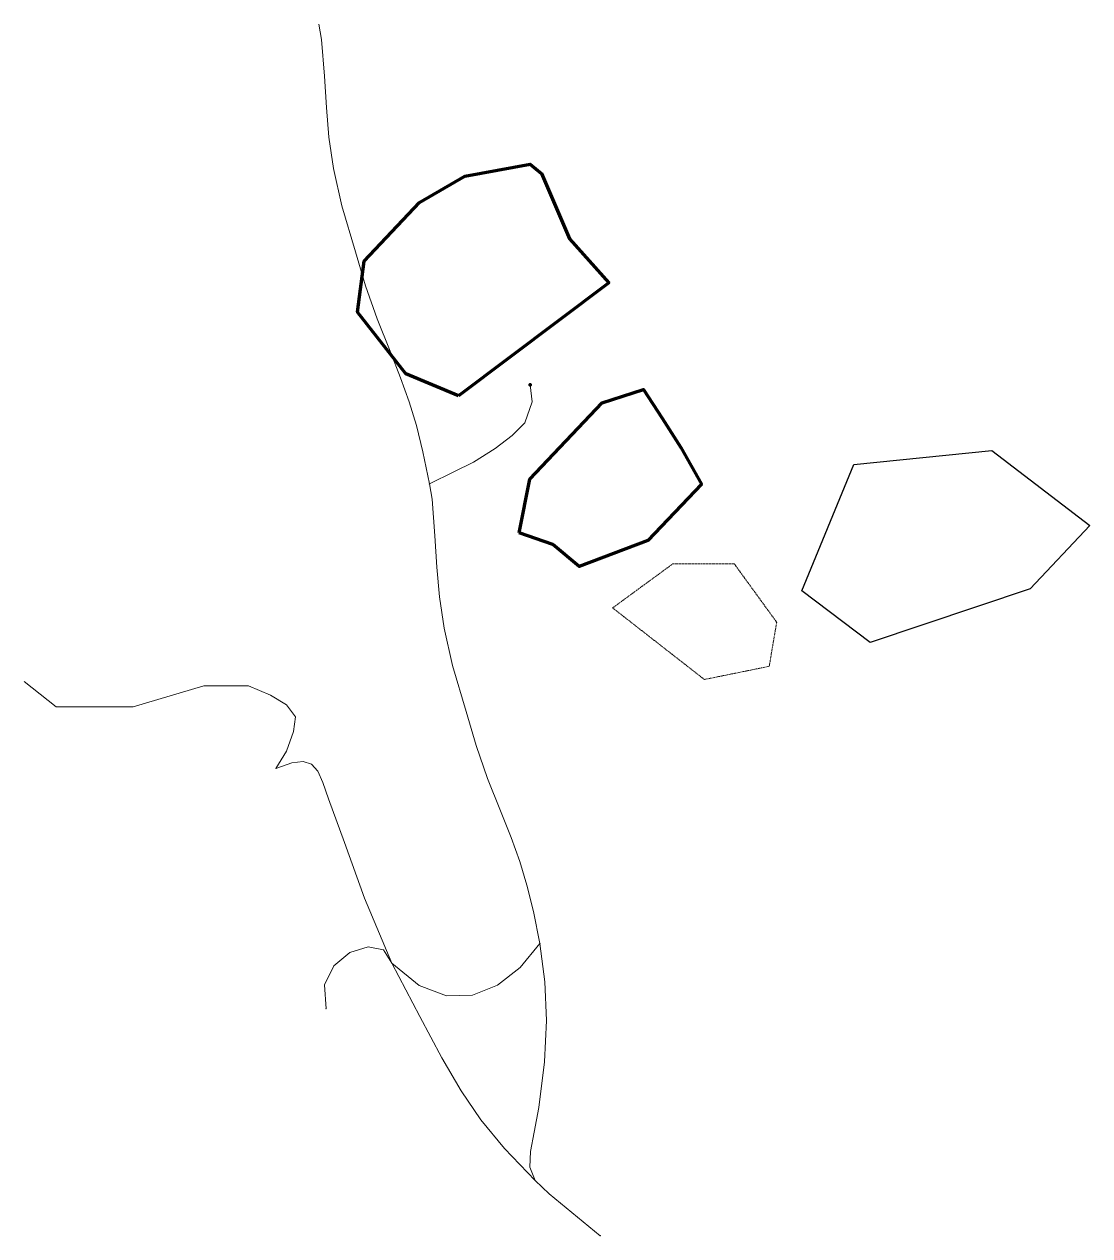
# Model space of a CAD drawing. Extents: x 803378 to 803918, y 9120146 to 9120761.
import ezdxf

# ---------------------------------------------------------------- set-up
doc = ezdxf.new("R2010")
doc.units = 0
doc.header["$MEASUREMENT"] = 0
doc.linetypes.add('DASHED', pattern=[0.75, 0.5, -0.25])
for name, color, linetype, lineweight in [('Abierto', 53, 'DASHED', 9), ('CH', 251, 'Continuous', 20), ('Cut_F1-P1', 150, 'Continuous', 80), ('Cut_F1-P2', 150, 'Continuous', 80), ('Node-75', 75, 'Continuous', 20), ('Node-76', 84, 'Continuous', 20), ('Node-78', 82, 'Continuous', 20), ('Node-94', 1, 'Continuous', 20), ('POL', 105, 'Continuous', 30), ('Road_A-2', 22, 'Continuous', 20), ('Road_A-8', 113, 'Continuous', 20), ('Road_A-9', 32, 'Continuous', 20), ('Road_Cut-1', 193, 'Continuous', 0), ('Road_STK', 2, 'Continuous', 20), ('Road_STK-1', 1, 'Continuous', 20), ('Road_STK-2', 152, 'Continuous', 20), ('Road_STK-3', 193, 'Continuous', 20), ('STK01', 252, 'Continuous', 20), ('STK02', 251, 'Continuous', 20)]:
    doc.layers.add(name, color=color, linetype=linetype, lineweight=lineweight)

msp = doc.modelspace()

# ---------------------------------------------------------------- linework, layer by layer
at = {"layer": 'Abierto', "elevation": 4100}
msp.add_lwpolyline([(803676.68, 9120464.63), (803707.2, 9120487), (803738.29, 9120487), (803759.8, 9120457.37), (803756.02, 9120435.01), (803723.18, 9120428.33), (803676.68, 9120464.63)], dxfattribs=at)
at = {"layer": 'CH'}
msp.add_point((803670.41, 9120146.29, 4122), dxfattribs=at)
at = {"layer": 'Cut_F1-P1', "elevation": 4100}
msp.add_lwpolyline([(803598.58, 9120572.07), (803571.8, 9120583.26), (803547.44, 9120614.49), (803550.8, 9120640.41), (803578.86, 9120670.26), (803601.84, 9120683.53), (803634.94, 9120689.65), (803640.65, 9120684.95), (803654.78, 9120651.82), (803674.74, 9120629.37)], close=True, dxfattribs=at)
at = {"layer": 'Cut_F1-P1'}
msp.add_point((803634.87, 9120577.78, 4100), dxfattribs=at)
at = {"layer": 'Cut_F1-P2', "elevation": 4100}
msp.add_lwpolyline([(803629.29, 9120502.74), (803634.69, 9120529.84), (803671.44, 9120568.64), (803692.33, 9120575.37), (803701.78, 9120560.85), (803711.15, 9120546), (803721.68, 9120527.31), (803694.44, 9120498.79), (803659.67, 9120485.64), (803646.28, 9120496.83)], close=True, dxfattribs=at)
at = {"layer": 'Node-75'}
msp.add_point((803637.43, 9120174.25, 4121.07), dxfattribs=at)
at = {"layer": 'Node-76'}
msp.add_point((803639.83, 9120294.45, 4118.14), dxfattribs=at)
at = {"layer": 'Node-78'}
msp.add_point((803583.81, 9120527.51, 4100), dxfattribs=at)
at = {"layer": 'Node-94'}
msp.add_point((803564.8, 9120284.5, 4122.95), dxfattribs=at)
at = {"layer": 'POL', "elevation": 4100}
msp.add_lwpolyline([(803807.19, 9120447.05), (803772.49, 9120473.36), (803798.93, 9120537.41), (803868.86, 9120544.45), (803918.47, 9120506.41), (803888.21, 9120474.31), (803807.19, 9120447.05)], dxfattribs=at)
at = {"layer": 'Road_A-2'}
msp.add_polyline3d([(803637.43, 9120174.25, 4121.07), (803634.73, 9120181.11, 4121.22), (803635.01, 9120188.99, 4121.39), (803636.98, 9120198.78, 4121.59), (803639.31, 9120211.37, 4121.86), (803642.12, 9120234.5, 4120.82), (803643.08, 9120255.4, 4119.89), (803642.28, 9120275.05, 4119.01), (803639.83, 9120294.45, 4118.14)], dxfattribs=at)
at = {"layer": 'Road_A-8'}
msp.add_polyline3d([(803670.41, 9120146.29, 4122), (803644.42, 9120167.52, 4120.87), (803637.43, 9120174.25, 4121.07)], dxfattribs=at)
at = {"layer": 'Road_A-9'}
for points in [[(803583.81, 9120527.51, 4100), (803580.53, 9120543.68, 4098.91), (803577.21, 9120557.1, 4098), (803573.54, 9120569.17, 4097.17), (803569.21, 9120581.29, 4096.32), (803563.89, 9120594.86, 4095.36), (803557.27, 9120611.27, 4094.19), (803551.47, 9120627.95, 4092.67), (803546.36, 9120645.11, 4091.13), (803539.46, 9120668.54, 4089.22), (803535.23, 9120687.36, 4087.71), (803532.87, 9120703.37, 4086.44), (803531.6, 9120718.41, 4085.26), (803530.62, 9120734.27, 4084.02), (803529.14, 9120752.78, 4082.57), (803527.8, 9120760.56, 4081.86)], [(803639.83, 9120294.45, 4118.14), (803636.55, 9120310.62, 4117.05), (803633.23, 9120324.04, 4116.14), (803629.56, 9120336.12, 4115.31), (803625.22, 9120348.24, 4114.46), (803619.9, 9120361.8, 4113.5), (803613.28, 9120378.21, 4112.33), (803607.49, 9120394.9, 4110.81), (803602.38, 9120412.06, 4109.27), (803595.48, 9120435.49, 4107.36), (803591.24, 9120454.3, 4105.85), (803588.89, 9120470.32, 4104.58), (803587.62, 9120485.35, 4103.4), (803586.64, 9120501.21, 4102.16), (803585.15, 9120519.72, 4100.71), (803583.81, 9120527.51, 4100)]]:
    msp.add_polyline3d(points, dxfattribs=at)
at = {"layer": 'Road_Cut-1', "elevation": 4100}
msp.add_lwpolyline([(803583.81, 9120527.51), (803596.17, 9120533.59), (803606.11, 9120538.53), (803617.07, 9120545.39), (803625.77, 9120552.01), (803632.21, 9120558.39), (803635.91, 9120569.06), (803634.87, 9120577.78)], dxfattribs=at)
at = {"layer": 'Road_STK'}
msp.add_polyline3d([(803564.8, 9120284.5, 4122.95), (803578.99, 9120257.44, 4122.51), (803590.15, 9120236.5, 4122.18), (803599.91, 9120219.7, 4121.9), (803609.95, 9120205.05, 4121.65), (803621.9, 9120190.56, 4121.39), (803637.43, 9120174.25, 4121.07)], dxfattribs=at)
at = {"layer": 'Road_STK-1'}
msp.add_polyline3d([(803639.83, 9120294.45, 4118.14), (803629.76, 9120282.32, 4118.98), (803618.28, 9120273.35, 4119.76), (803605.71, 9120268.3, 4120.49), (803592.39, 9120267.96, 4121.2), (803578.65, 9120273.1, 4121.99), (803564.8, 9120284.5, 4122.95)], dxfattribs=at)
at = {"layer": 'Road_STK-2'}
for points in [[(803506.02, 9120383.23, 4125.44), (803511.46, 9120392.05, 4125.44), (803514.91, 9120401.93, 4125.44), (803515.92, 9120409.46, 4125.44), (803511.45, 9120415.53, 4125.44), (803503.2, 9120420.44, 4125.44), (803492.15, 9120425.07, 4125.44), (803469.56, 9120425.07, 4125.44), (803433.66, 9120414.4, 4125.44), (803394.73, 9120414.4, 4125.44), (803378.48, 9120427.24, 4125.44)], [(803564.8, 9120284.5, 4122.95), (803550.9, 9120317.46, 4123.64), (803540.72, 9120345.74, 4124.23), (803532.68, 9120367.9, 4124.69), (803529.86, 9120376.05, 4124.86), (803527.18, 9120381.88, 4124.98), (803524.06, 9120385.45, 4125.07), (803519.9, 9120386.83, 4125.16), (803514.08, 9120386.07, 4125.27), (803506.02, 9120383.23, 4125.44)]]:
    msp.add_polyline3d(points, dxfattribs=at)
at = {"layer": 'Road_STK-3'}
msp.add_polyline3d([(803531.46, 9120261.43, 4123.32), (803530.57, 9120273.44, 4123.25), (803535.37, 9120283.15, 4123.18), (803543.53, 9120289.84, 4123.11), (803552.71, 9120292.78, 4123.05), (803560.57, 9120291.25, 4123), (803564.8, 9120284.5, 4122.95)], dxfattribs=at)
at = {"layer": 'STK01'}
msp.add_point((803506.02, 9120383.23, 4125.44), dxfattribs=at)
at = {"layer": 'STK02'}
msp.add_point((803531.46, 9120261.43, 4123.32), dxfattribs=at)

doc.saveas('drawing.dxf')
